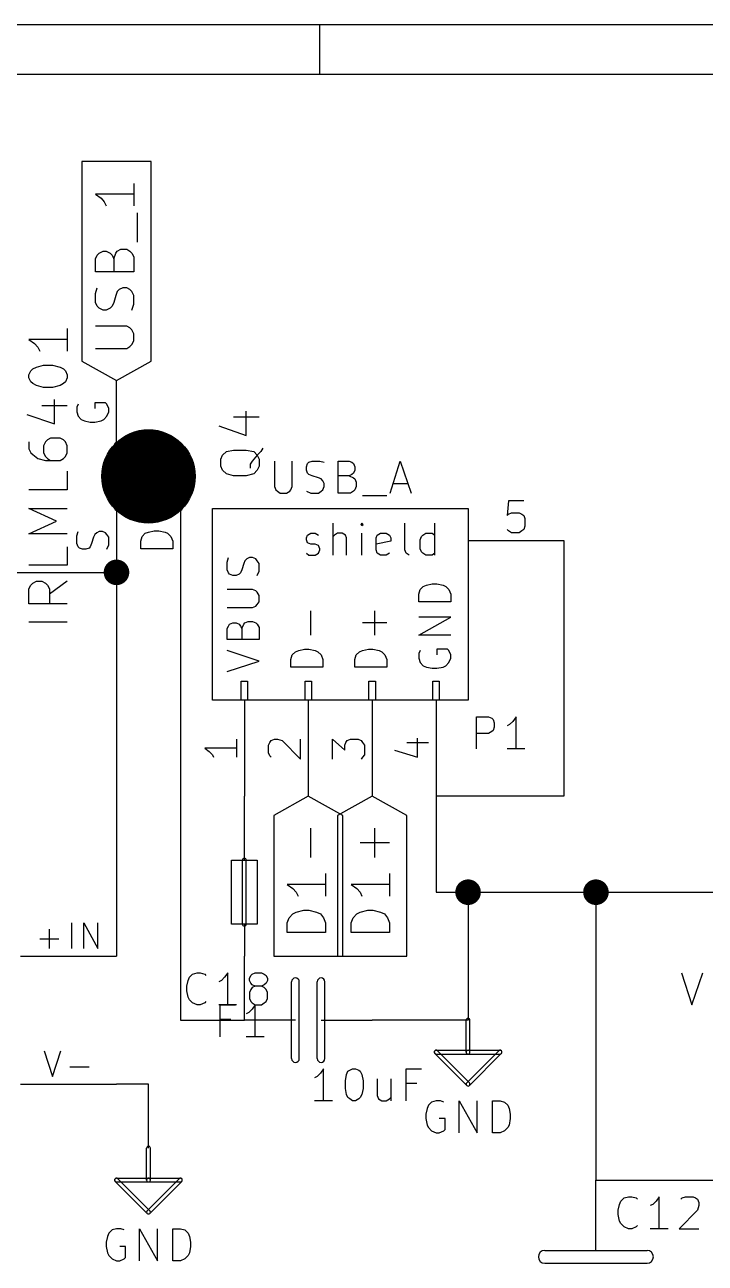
# Model space of a CAD drawing. Extents: x 10 to 287, y -200 to -10.
# Drawn here: x 198.29 to 225.32, y -59.18 to -10.01 of the extents above; entities that cross this region are included whole.
import ezdxf

# ---------------------------------------------------------------- set-up
doc = ezdxf.new("R2010")
doc.units = 0
doc.header["$MEASUREMENT"] = 0

msp = doc.modelspace()

# ---------------------------------------------------------------- linework, layer by layer
at = {"layer": 'Cyan 2'}
for p, q in [((199.974, -22.0726), (199.974, -22.9616)), ((199.974, -22.5044), (198.45, -22.5044)), ((198.45, -22.5044), (198.679, -22.6568)), ((198.679, -22.6568), (198.806, -22.8092)), ((198.806, -22.8092), (198.882, -22.9616)), ((198.603, -23.6728), (198.755, -23.5966)), ((198.755, -23.5966), (199.034, -23.5204)), ((199.034, -23.5204), (199.39, -23.5204)), ((199.39, -23.5204), (199.695, -23.5966)), ((199.695, -23.5966), (199.822, -23.6728)), ((198.45, -23.9014), (198.526, -23.749)), ((198.45, -24.0284), (198.45, -23.9014)), ((198.526, -24.1808), (198.45, -24.0284)), ((198.526, -23.749), (198.603, -23.6728)), ((199.822, -23.6728), (199.898, -23.749)), ((199.898, -23.749), (199.974, -23.9014)), ((199.974, -24.0284), (199.898, -24.1808)), ((199.974, -23.9014), (199.974, -24.0284)), ((198.603, -24.257), (198.526, -24.1808)), ((198.755, -24.3332), (198.603, -24.257)), ((199.034, -24.4094), (198.755, -24.3332)), ((199.39, -24.4094), (199.034, -24.4094)), ((199.695, -24.3332), (199.39, -24.4094)), ((199.822, -24.257), (199.695, -24.3332)), ((199.898, -24.1808), (199.822, -24.257)), ((199.466, -25.8572), (199.466, -24.892)), ((200.406, -25.0698), (200.355, -25.1968)), ((201.498, -25.019), (201.066, -25.019)), ((201.066, -25.019), (201.066, -25.2476)), ((201.549, -25.0698), (201.498, -25.019)), ((201.625, -25.2476), (201.549, -25.0698)), ((198.374, -25.4762), (199.466, -25.8572)), ((198.958, -25.1206), (199.974, -25.1206)), ((200.355, -25.1968), (200.355, -25.3746)), ((200.355, -25.3746), (200.406, -25.5524)), ((200.406, -25.5524), (200.533, -25.6794)), ((201.422, -25.6794), (201.549, -25.5524)), ((201.549, -25.5524), (201.625, -25.3746)), ((201.625, -25.3746), (201.625, -25.2476)), ((207.086, -26.3144), (207.086, -25.3492)), ((200.533, -25.6794), (200.66, -25.7302)), ((200.66, -25.7302), (200.889, -25.781)), ((200.889, -25.781), (201.066, -25.781)), ((201.066, -25.781), (201.32, -25.7302)), ((201.32, -25.7302), (201.422, -25.6794)), ((205.994, -25.9334), (207.086, -26.3144)), ((206.578, -25.5778), (207.594, -25.5778)), ((199.187, -26.4922), (199.111, -26.5684)), ((199.314, -26.416), (199.187, -26.4922)), ((199.695, -26.416), (199.314, -26.416)), ((199.822, -26.4922), (199.695, -26.416)), ((199.898, -26.5684), (199.822, -26.4922)), ((198.45, -26.5684), (198.45, -26.8478)), ((198.45, -26.8478), (198.526, -27.0002)), ((198.526, -27.0002), (198.603, -27.0764)), ((199.111, -26.5684), (199.034, -26.7208)), ((199.034, -26.7208), (199.034, -27.0002)), ((199.034, -27.0002), (199.111, -27.1526)), ((199.974, -26.7208), (199.898, -26.5684)), ((199.898, -27.1526), (199.974, -27.0002)), ((199.974, -27.0002), (199.974, -26.7208)), ((206.146, -27.1018), (206.299, -26.9494)), ((206.299, -26.9494), (206.578, -26.8986)), ((206.578, -26.8986), (207.086, -26.8986)), ((207.086, -26.8986), (207.391, -26.9494)), ((207.391, -26.9494), (207.518, -27.1018)), ((207.67, -26.9494), (207.518, -27.1018)), ((207.747, -26.8224), (207.67, -26.9494)), ((198.603, -27.0764), (198.806, -27.2288)), ((198.806, -27.2288), (199.111, -27.305)), ((199.111, -27.1526), (199.187, -27.2288)), ((199.111, -27.305), (199.695, -27.305)), ((199.187, -27.2288), (199.314, -27.305)), ((199.695, -27.305), (199.822, -27.2288)), ((199.822, -27.2288), (199.898, -27.1526)), ((206.07, -27.2542), (206.146, -27.1018)), ((206.07, -27.5336), (206.07, -27.2542)), ((206.146, -27.686), (206.07, -27.5336)), ((207.315, -27.3304), (207.239, -27.4574)), ((207.239, -27.4574), (207.239, -27.6098)), ((207.518, -27.1018), (207.315, -27.3304)), ((207.518, -27.1018), (207.594, -27.2542)), ((207.594, -27.5336), (207.518, -27.686)), ((207.594, -27.2542), (207.594, -27.5336)), ((208.204, -27.3304), (208.204, -28.3464)), ((208.915, -28.3464), (208.915, -27.3304)), ((209.474, -27.559), (209.525, -27.432)), ((209.525, -27.432), (209.575, -27.3812)), ((209.575, -27.3812), (209.702, -27.3304)), ((209.702, -27.3304), (210.007, -27.3304)), ((210.007, -27.3304), (210.185, -27.3812)), ((210.744, -28.6004), (210.744, -27.3304)), ((210.744, -27.3304), (211.176, -27.3304)), ((211.176, -27.3304), (211.277, -27.3812)), ((211.277, -27.3812), (211.353, -27.432)), ((211.353, -27.432), (211.404, -27.559)), ((212.801, -28.6004), (213.208, -27.3304)), ((213.208, -27.3304), (213.639, -28.6004)), ((199.974, -27.7368), (199.974, -28.4734)), ((206.299, -27.8384), (206.146, -27.686)), ((206.578, -27.9146), (206.299, -27.8384)), ((207.086, -27.9146), (206.578, -27.9146)), ((207.391, -27.8384), (207.086, -27.9146)), ((207.518, -27.686), (207.391, -27.8384)), ((209.474, -27.686), (209.474, -27.559)), ((209.525, -27.813), (209.474, -27.686)), ((209.575, -27.8638), (209.525, -27.813)), ((209.702, -27.9146), (209.575, -27.8638)), ((209.956, -27.9908), (209.702, -27.9146)), ((210.058, -28.0416), (209.956, -27.9908)), ((211.176, -27.9146), (210.744, -27.9146)), ((211.277, -27.8638), (211.176, -27.9146)), ((211.176, -27.9146), (211.353, -27.9908)), ((211.353, -27.813), (211.277, -27.8638)), ((211.404, -27.686), (211.353, -27.813)), ((211.353, -27.9908), (211.404, -28.0416)), ((211.404, -27.559), (211.404, -27.686)), ((199.974, -28.4734), (198.45, -28.4734)), ((208.204, -28.3464), (208.255, -28.4734)), ((208.255, -28.4734), (208.331, -28.5242)), ((208.813, -28.5242), (208.864, -28.4734)), ((208.864, -28.4734), (208.915, -28.3464)), ((210.134, -28.1178), (210.058, -28.0416)), ((210.058, -28.5242), (210.134, -28.4734)), ((210.185, -28.2194), (210.134, -28.1178)), ((210.134, -28.4734), (210.185, -28.3464)), ((210.185, -28.3464), (210.185, -28.2194)), ((211.404, -28.4734), (211.353, -28.5242)), ((211.404, -28.0416), (211.455, -28.1686)), ((211.455, -28.3464), (211.404, -28.4734)), ((211.455, -28.1686), (211.455, -28.3464)), ((212.928, -28.2194), (213.512, -28.2194)), ((208.331, -28.5242), (208.432, -28.6004)), ((208.432, -28.6004), (208.686, -28.6004)), ((208.686, -28.6004), (208.813, -28.5242)), ((209.474, -28.5242), (209.652, -28.6004)), ((209.652, -28.6004), (209.956, -28.6004)), ((209.956, -28.6004), (210.058, -28.5242)), ((211.226, -28.6004), (210.744, -28.6004)), ((211.353, -28.5242), (211.226, -28.6004)), ((211.709, -28.702), (212.674, -28.702)), ((199.542, -29.718), (198.45, -29.21)), ((198.45, -29.21), (199.974, -29.21)), ((198.45, -30.226), (199.542, -29.718)), ((210.541, -31.0642), (210.541, -29.7942)), ((211.684, -29.7942), (211.633, -29.845)), ((211.633, -29.845), (211.684, -29.8958)), ((211.734, -29.845), (211.684, -29.7942)), ((211.684, -29.7942), (211.684, -29.8958)), ((211.684, -29.8958), (211.734, -29.845)), ((213.385, -30.861), (213.385, -29.7942)), ((214.579, -31.0642), (214.579, -29.7942)), ((199.974, -30.226), (198.45, -30.226)), ((200.355, -30.3022), (200.406, -30.1244)), ((200.355, -30.607), (200.355, -30.3022)), ((201.016, -30.353), (200.939, -30.607)), ((201.066, -30.2514), (201.016, -30.353)), ((201.143, -30.1752), (201.066, -30.2514)), ((201.244, -30.1244), (201.143, -30.1752)), ((201.371, -30.1244), (201.244, -30.1244)), ((201.498, -30.1752), (201.371, -30.1244)), ((201.549, -30.2514), (201.498, -30.1752)), ((201.625, -30.353), (201.549, -30.2514)), ((201.625, -30.6578), (201.625, -30.353)), ((202.895, -30.5054), (202.946, -30.3276)), ((202.946, -30.3276), (203.073, -30.2006)), ((203.073, -30.2006), (203.2, -30.1498)), ((203.2, -30.1498), (203.429, -30.099)), ((203.429, -30.099), (203.606, -30.099)), ((203.606, -30.099), (203.86, -30.1498)), ((203.86, -30.1498), (203.962, -30.2006)), ((203.962, -30.2006), (204.089, -30.3276)), ((204.089, -30.3276), (204.165, -30.5054)), ((209.474, -30.3784), (209.525, -30.2768)), ((209.474, -30.4546), (209.474, -30.3784)), ((209.525, -30.5816), (209.474, -30.4546)), ((209.525, -30.2768), (209.652, -30.2006)), ((209.652, -30.2006), (209.829, -30.2006)), ((209.829, -30.2006), (209.956, -30.2768)), ((210.591, -30.2768), (210.541, -30.3276)), ((210.718, -30.2006), (210.591, -30.2768)), ((210.896, -30.2006), (210.718, -30.2006)), ((211.023, -30.2768), (210.896, -30.2006)), ((211.074, -30.3784), (211.023, -30.2768)), ((211.074, -31.0642), (211.074, -30.3784)), ((211.684, -31.0642), (211.684, -30.2006)), ((212.242, -30.3784), (212.293, -30.2768)), ((212.242, -30.861), (212.242, -30.3784)), ((212.293, -30.2768), (212.42, -30.2006)), ((212.42, -30.2006), (212.649, -30.2006)), ((212.649, -30.2006), (212.776, -30.2768)), ((212.776, -30.2768), (212.827, -30.3784)), ((212.827, -30.3784), (212.827, -30.5054)), ((213.995, -30.4546), (214.046, -30.3276)), ((213.995, -30.8102), (213.995, -30.4546)), ((214.046, -30.3276), (214.097, -30.2768)), ((214.097, -30.2768), (214.224, -30.2006)), ((214.224, -30.2006), (214.478, -30.2006)), ((214.478, -30.2006), (214.579, -30.2768)), ((199.974, -30.734), (199.974, -31.4706)), ((200.406, -30.734), (200.355, -30.607)), ((200.457, -30.7848), (200.406, -30.734)), ((200.584, -30.8356), (200.457, -30.7848)), ((200.711, -30.8356), (200.584, -30.8356)), ((200.838, -30.7848), (200.711, -30.8356)), ((200.889, -30.734), (200.838, -30.7848)), ((200.939, -30.607), (200.889, -30.734)), ((201.549, -30.8356), (201.625, -30.6578)), ((202.895, -30.8102), (202.895, -30.5054)), ((204.165, -30.8102), (202.895, -30.8102)), ((204.165, -30.5054), (204.165, -30.8102)), ((209.652, -30.6324), (209.525, -30.5816)), ((209.829, -30.6324), (209.652, -30.6324)), ((209.956, -30.6832), (209.829, -30.6324)), ((210.007, -30.8102), (209.956, -30.6832)), ((209.956, -30.988), (210.007, -30.861)), ((210.007, -30.861), (210.007, -30.8102)), ((212.827, -30.5054), (212.242, -30.6324)), ((212.293, -30.988), (212.242, -30.861)), ((213.436, -30.988), (213.385, -30.861)), ((214.046, -30.9372), (213.995, -30.8102)), ((214.097, -30.988), (214.046, -30.9372)), ((199.974, -31.4706), (198.45, -31.4706)), ((206.324, -31.3436), (206.375, -31.1658)), ((206.324, -31.6484), (206.324, -31.3436)), ((206.985, -31.3944), (206.908, -31.6484)), ((207.035, -31.2928), (206.985, -31.3944)), ((207.112, -31.2166), (207.035, -31.2928)), ((207.213, -31.1658), (207.112, -31.2166)), ((207.34, -31.1658), (207.213, -31.1658)), ((207.467, -31.2166), (207.34, -31.1658)), ((207.518, -31.2928), (207.467, -31.2166)), ((207.594, -31.3944), (207.518, -31.2928)), ((207.594, -31.6992), (207.594, -31.3944)), ((209.474, -30.988), (209.575, -31.0642)), ((209.575, -31.0642), (209.829, -31.0642)), ((209.829, -31.0642), (209.956, -30.988)), ((212.42, -31.0642), (212.293, -30.988)), ((212.649, -31.0642), (212.42, -31.0642)), ((212.776, -30.988), (212.649, -31.0642)), ((213.563, -31.0642), (213.436, -30.988)), ((214.224, -31.0642), (214.097, -30.988)), ((214.478, -31.0642), (214.224, -31.0642)), ((214.579, -30.988), (214.478, -31.0642)), ((206.375, -31.7754), (206.324, -31.6484)), ((206.426, -31.8262), (206.375, -31.7754)), ((206.553, -31.877), (206.426, -31.8262)), ((206.68, -31.877), (206.553, -31.877)), ((206.807, -31.8262), (206.68, -31.877)), ((206.858, -31.7754), (206.807, -31.8262)), ((206.908, -31.6484), (206.858, -31.7754)), ((207.518, -31.877), (207.594, -31.6992)), ((198.45, -32.4104), (198.526, -32.258)), ((198.45, -32.9946), (198.45, -32.4104)), ((198.526, -32.258), (198.603, -32.1818)), ((198.603, -32.1818), (198.755, -32.1056)), ((198.755, -32.1056), (198.958, -32.1056)), ((198.958, -32.1056), (199.111, -32.1818)), ((199.111, -32.1818), (199.187, -32.258)), ((199.187, -32.258), (199.263, -32.4104)), ((199.974, -32.1056), (199.263, -32.6136)), ((199.263, -32.4104), (199.263, -32.9946)), ((207.34, -32.4358), (206.324, -32.4358)), ((207.467, -32.4866), (207.34, -32.4358)), ((213.944, -32.6136), (213.995, -32.4358)), ((213.995, -32.4358), (214.122, -32.3088)), ((214.122, -32.3088), (214.249, -32.258)), ((214.249, -32.258), (214.478, -32.2072)), ((214.478, -32.2072), (214.655, -32.2072)), ((214.655, -32.2072), (214.909, -32.258)), ((214.909, -32.258), (215.011, -32.3088)), ((215.011, -32.3088), (215.138, -32.4358)), ((215.138, -32.4358), (215.214, -32.6136)), ((207.518, -32.5374), (207.467, -32.4866)), ((207.594, -32.6644), (207.518, -32.5374)), ((207.518, -33.02), (207.594, -32.9184)), ((207.594, -32.9184), (207.594, -32.6644)), ((213.944, -32.9184), (213.944, -32.6136)), ((215.214, -32.9184), (213.944, -32.9184)), ((215.214, -32.6136), (215.214, -32.9184)), ((199.974, -32.9946), (198.45, -32.9946)), ((206.324, -33.147), (207.34, -33.147)), ((207.34, -33.147), (207.467, -33.0962)), ((207.467, -33.0962), (207.518, -33.02)), ((209.652, -34.2392), (209.652, -33.274)), ((212.192, -34.2392), (212.192, -33.274)), ((199.974, -33.7312), (198.45, -33.7312)), ((206.324, -33.9852), (206.375, -33.8836)), ((206.375, -33.8836), (206.426, -33.8074)), ((206.426, -33.8074), (206.553, -33.7566)), ((206.553, -33.7566), (206.68, -33.7566)), ((206.68, -33.7566), (206.807, -33.8074)), ((206.807, -33.8074), (206.858, -33.8836)), ((206.858, -33.8836), (206.908, -33.9852)), ((206.908, -33.9852), (206.985, -33.8074)), ((206.985, -33.8074), (207.035, -33.7566)), ((207.035, -33.7566), (207.162, -33.7058)), ((207.162, -33.7058), (207.34, -33.7058)), ((207.34, -33.7058), (207.467, -33.7566)), ((207.467, -33.7566), (207.518, -33.8074)), ((207.518, -33.8074), (207.594, -33.9344)), ((212.674, -33.7566), (211.709, -33.7566)), ((213.944, -34.2392), (215.214, -33.528)), ((215.214, -33.528), (213.944, -33.528)), ((206.324, -34.417), (206.324, -33.9852)), ((207.594, -34.417), (206.324, -34.417)), ((206.908, -33.9852), (206.908, -34.417)), ((207.594, -33.9344), (207.594, -34.417)), ((215.214, -34.2392), (213.944, -34.2392)), ((207.594, -35.2806), (206.324, -34.8488)), ((208.915, -35.0266), (209.042, -34.8996)), ((209.042, -34.8996), (209.169, -34.8488)), ((209.169, -34.8488), (209.398, -34.798)), ((209.398, -34.798), (209.575, -34.798)), ((209.575, -34.798), (209.829, -34.8488)), ((209.829, -34.8488), (209.931, -34.8996)), ((209.931, -34.8996), (210.058, -35.0266)), ((211.455, -35.0266), (211.582, -34.8996)), ((211.582, -34.8996), (211.709, -34.8488)), ((211.709, -34.8488), (211.938, -34.798)), ((211.938, -34.798), (212.115, -34.798)), ((212.115, -34.798), (212.369, -34.8488)), ((212.369, -34.8488), (212.471, -34.8996)), ((212.471, -34.8996), (212.598, -35.0266)), ((213.995, -34.8488), (213.944, -34.9758)), ((215.087, -34.798), (214.655, -34.798)), ((214.655, -34.798), (214.655, -35.0266)), ((215.138, -34.8488), (215.087, -34.798)), ((215.214, -35.0266), (215.138, -34.8488)), ((206.324, -35.687), (207.594, -35.2806)), ((208.864, -35.2044), (208.915, -35.0266)), ((208.864, -35.5092), (208.864, -35.2044)), ((210.058, -35.0266), (210.134, -35.2044)), ((210.134, -35.2044), (210.134, -35.5092)), ((211.404, -35.2044), (211.455, -35.0266)), ((211.404, -35.5092), (211.404, -35.2044)), ((212.598, -35.0266), (212.674, -35.2044)), ((212.674, -35.2044), (212.674, -35.5092)), ((213.944, -34.9758), (213.944, -35.1536)), ((213.944, -35.1536), (213.995, -35.3314)), ((213.995, -35.3314), (214.122, -35.4584)), ((215.011, -35.4584), (215.138, -35.3314)), ((215.138, -35.3314), (215.214, -35.1536)), ((215.214, -35.1536), (215.214, -35.0266)), ((210.134, -35.5092), (208.864, -35.5092)), ((212.674, -35.5092), (211.404, -35.5092)), ((214.122, -35.4584), (214.249, -35.5092)), ((214.249, -35.5092), (214.478, -35.56)), ((214.478, -35.56), (214.655, -35.56)), ((214.655, -35.56), (214.909, -35.5092)), ((214.909, -35.5092), (215.011, -35.4584)), ((216.23, -38.7604), (216.23, -37.4904)), ((216.23, -37.4904), (216.713, -37.4904)), ((216.713, -37.4904), (216.84, -37.5412)), ((216.84, -37.5412), (216.891, -37.592)), ((216.891, -37.592), (216.941, -37.719)), ((216.941, -37.719), (216.941, -37.8968)), ((217.551, -37.7952), (217.449, -37.846)), ((217.678, -37.6682), (217.551, -37.7952)), ((217.805, -37.4904), (217.678, -37.6682)), ((217.805, -38.7604), (217.805, -37.4904)), ((216.713, -38.1508), (216.23, -38.1508)), ((216.84, -38.0746), (216.713, -38.1508)), ((216.891, -38.0238), (216.84, -38.0746)), ((216.941, -37.8968), (216.891, -38.0238)), ((218.161, -38.7604), (217.449, -38.7604)), ((200.152, -46.6852), (200.152, -45.6692)), ((200.635, -46.6852), (200.635, -45.6692)), ((200.635, -45.6692), (201.193, -46.6852)), ((201.193, -46.6852), (201.193, -45.6692)), ((199.263, -46.6852), (199.263, -45.9232)), ((198.882, -46.3042), (199.644, -46.3042)), ((204.953, -47.7012), (205.13, -47.6504)), ((205.13, -47.6504), (205.257, -47.6504)), ((205.257, -47.6504), (205.435, -47.7012)), ((206.35, -47.6504), (206.223, -47.8282)), ((206.35, -48.9204), (206.35, -47.6504)), ((207.315, -47.7012), (207.442, -47.6504)), ((207.442, -47.6504), (207.696, -47.6504)), ((207.696, -47.6504), (207.797, -47.7012)), ((224.384, -47.6504), (224.79, -48.9204)), ((224.79, -48.9204), (225.222, -47.6504)), ((204.724, -48.1838), (204.775, -47.9552)), ((204.724, -48.3616), (204.724, -48.1838)), ((204.775, -47.9552), (204.826, -47.8282)), ((204.826, -47.8282), (204.953, -47.7012)), ((205.435, -47.7012), (205.486, -47.752)), ((206.096, -47.9552), (205.994, -48.006)), ((206.223, -47.8282), (206.096, -47.9552)), ((207.213, -47.879), (207.264, -47.752)), ((207.213, -47.9552), (207.213, -47.879)), ((207.264, -48.0568), (207.213, -47.9552)), ((207.264, -47.752), (207.315, -47.7012)), ((207.315, -48.133), (207.264, -48.0568)), ((207.442, -48.1838), (207.315, -48.133)), ((207.442, -48.1838), (207.315, -48.2346)), ((207.696, -48.1838), (207.442, -48.1838)), ((207.797, -48.133), (207.696, -48.1838)), ((207.797, -48.2346), (207.696, -48.1838)), ((207.797, -47.7012), (207.874, -47.752)), ((207.874, -48.0568), (207.797, -48.133)), ((207.874, -47.752), (207.924, -47.879)), ((207.924, -47.9552), (207.874, -48.0568)), ((207.924, -47.879), (207.924, -47.9552)), ((204.775, -48.6156), (204.724, -48.3616)), ((204.826, -48.7172), (204.775, -48.6156)), ((207.264, -48.3108), (207.213, -48.4378)), ((207.213, -48.4378), (207.213, -48.6664)), ((207.213, -48.6664), (207.264, -48.7934)), ((207.315, -48.2346), (207.264, -48.3108)), ((207.874, -48.3108), (207.797, -48.2346)), ((207.924, -48.4378), (207.874, -48.3108)), ((207.874, -48.7934), (207.924, -48.6664)), ((207.924, -48.6664), (207.924, -48.4378)), ((204.953, -48.8442), (204.826, -48.7172)), ((205.13, -48.9204), (204.953, -48.8442)), ((205.257, -48.9204), (205.13, -48.9204)), ((205.435, -48.8442), (205.257, -48.9204)), ((205.486, -48.7934), (205.435, -48.8442)), ((206.705, -48.9204), (205.994, -48.9204)), ((206.045, -50.1904), (206.045, -48.9204)), ((206.045, -48.9204), (206.654, -48.9204)), ((207.315, -49.0982), (207.188, -49.2252)), ((207.264, -48.7934), (207.315, -48.8442)), ((207.315, -48.8442), (207.442, -48.9204)), ((207.442, -48.9204), (207.315, -49.0982)), ((207.442, -50.1904), (207.442, -48.9204)), ((207.442, -48.9204), (207.696, -48.9204)), ((207.696, -48.9204), (207.797, -48.8442)), ((207.797, -48.8442), (207.874, -48.7934)), ((206.477, -49.5046), (206.045, -49.5046)), ((207.188, -49.2252), (207.086, -49.276)), ((207.797, -50.1904), (207.086, -50.1904)), ((199.06, -50.7492), (199.39, -51.7652)), ((199.39, -51.7652), (199.72, -50.7492)), ((200.076, -51.3842), (200.838, -51.3842)), ((210.16, -51.4604), (210.033, -51.6382)), ((210.16, -52.7304), (210.16, -51.4604)), ((211.074, -51.689), (211.125, -51.562)), ((211.125, -51.562), (211.201, -51.5112)), ((211.201, -51.5112), (211.303, -51.4604)), ((211.303, -51.4604), (211.43, -51.4604)), ((211.43, -51.4604), (211.557, -51.5112)), ((211.557, -51.5112), (211.607, -51.562)), ((211.607, -51.562), (211.684, -51.689)), ((213.436, -52.7304), (213.436, -51.4604)), ((213.436, -51.4604), (214.046, -51.4604)), ((209.906, -51.7652), (209.804, -51.816)), ((210.033, -51.6382), (209.906, -51.7652)), ((211.023, -51.943), (211.074, -51.689)), ((211.023, -52.2478), (211.023, -51.943)), ((211.684, -51.689), (211.734, -51.943)), ((211.734, -51.943), (211.734, -52.2478)), ((212.293, -51.8668), (212.293, -52.5272)), ((212.827, -51.8668), (212.827, -52.7304)), ((213.868, -52.0446), (213.436, -52.0446)), ((211.074, -52.4764), (211.023, -52.2478)), ((211.125, -52.6034), (211.074, -52.4764)), ((211.201, -52.6542), (211.125, -52.6034)), ((211.607, -52.6034), (211.557, -52.6542)), ((211.684, -52.4764), (211.607, -52.6034)), ((211.734, -52.2478), (211.684, -52.4764)), ((212.293, -52.5272), (212.344, -52.6542)), ((212.776, -52.6542), (212.827, -52.6034)), ((210.515, -52.7304), (209.804, -52.7304)), ((211.303, -52.7304), (211.201, -52.6542)), ((211.43, -52.7304), (211.303, -52.7304)), ((211.557, -52.6542), (211.43, -52.7304)), ((212.344, -52.6542), (212.471, -52.7304)), ((212.471, -52.7304), (212.649, -52.7304)), ((212.649, -52.7304), (212.776, -52.6542)), ((214.274, -53.0352), (214.224, -53.2638)), ((214.325, -52.9082), (214.274, -53.0352)), ((214.452, -52.7812), (214.325, -52.9082)), ((214.63, -52.7304), (214.452, -52.7812)), ((214.808, -52.7304), (214.63, -52.7304)), ((214.935, -52.7812), (214.808, -52.7304)), ((215.544, -54.0004), (215.544, -52.7304)), ((215.544, -52.7304), (216.256, -54.0004)), ((216.256, -54.0004), (216.256, -52.7304)), ((216.865, -54.0004), (216.865, -52.7304)), ((216.865, -52.7304), (217.17, -52.7304)), ((217.17, -52.7304), (217.348, -52.7812)), ((217.348, -52.7812), (217.475, -52.9082)), ((217.475, -52.9082), (217.526, -53.0352)), ((217.526, -53.0352), (217.576, -53.2638)), ((214.224, -53.2638), (214.224, -53.4416)), ((214.224, -53.4416), (214.274, -53.6956)), ((214.986, -53.4416), (214.757, -53.4416)), ((214.986, -53.8734), (214.986, -53.4416)), ((217.576, -53.4416), (217.526, -53.6956)), ((217.576, -53.2638), (217.576, -53.4416)), ((214.274, -53.6956), (214.325, -53.7972)), ((214.325, -53.7972), (214.452, -53.9242)), ((214.452, -53.9242), (214.63, -54.0004)), ((214.63, -54.0004), (214.757, -54.0004)), ((214.757, -54.0004), (214.935, -53.9242)), ((214.935, -53.9242), (214.986, -53.8734)), ((217.17, -54.0004), (216.865, -54.0004)), ((217.348, -53.9242), (217.17, -54.0004)), ((217.475, -53.7972), (217.348, -53.9242)), ((217.526, -53.6956), (217.475, -53.7972)), ((222.098, -56.5912), (222.275, -56.5404)), ((222.275, -56.5404), (222.402, -56.5404)), ((222.402, -56.5404), (222.58, -56.5912)), ((223.495, -56.5404), (223.368, -56.7182)), ((223.495, -57.8104), (223.495, -56.5404)), ((224.409, -56.5912), (224.536, -56.5404)), ((224.536, -56.5404), (224.841, -56.5404)), ((224.841, -56.5404), (224.942, -56.5912)), ((221.869, -57.0738), (221.92, -56.8452)), ((221.92, -56.8452), (221.971, -56.7182)), ((221.971, -56.7182), (222.098, -56.5912)), ((222.58, -56.5912), (222.631, -56.642)), ((223.241, -56.8452), (223.139, -56.896)), ((223.368, -56.7182), (223.241, -56.8452)), ((224.358, -56.642), (224.409, -56.5912)), ((224.942, -56.5912), (225.019, -56.642)), ((225.019, -56.642), (225.069, -56.769)), ((225.069, -56.896), (225.019, -57.0738)), ((225.069, -56.769), (225.069, -56.896)), ((221.869, -57.2516), (221.869, -57.0738)), ((221.92, -57.5056), (221.869, -57.2516)), ((221.971, -57.6072), (221.92, -57.5056)), ((225.019, -57.0738), (224.282, -57.8104)), ((201.625, -57.9882), (201.574, -58.1152)), ((201.752, -57.8612), (201.625, -57.9882)), ((201.93, -57.8104), (201.752, -57.8612)), ((202.108, -57.8104), (201.93, -57.8104)), ((202.235, -57.8612), (202.108, -57.8104)), ((202.844, -59.0804), (202.844, -57.8104)), ((202.844, -57.8104), (203.556, -59.0804)), ((203.556, -59.0804), (203.556, -57.8104)), ((204.165, -59.0804), (204.165, -57.8104)), ((204.165, -57.8104), (204.47, -57.8104)), ((204.47, -57.8104), (204.648, -57.8612)), ((204.648, -57.8612), (204.775, -57.9882)), ((204.775, -57.9882), (204.826, -58.1152)), ((222.098, -57.7342), (221.971, -57.6072)), ((222.275, -57.8104), (222.098, -57.7342)), ((222.402, -57.8104), (222.275, -57.8104)), ((222.58, -57.7342), (222.402, -57.8104)), ((222.631, -57.6834), (222.58, -57.7342)), ((223.85, -57.8104), (223.139, -57.8104)), ((224.282, -57.8104), (225.069, -57.8104)), ((201.574, -58.1152), (201.524, -58.3438)), ((201.524, -58.3438), (201.524, -58.5216)), ((204.826, -58.1152), (204.876, -58.3438)), ((204.876, -58.3438), (204.876, -58.5216)), ((201.524, -58.5216), (201.574, -58.7756)), ((201.574, -58.7756), (201.625, -58.8772)), ((201.625, -58.8772), (201.752, -59.0042)), ((201.752, -59.0042), (201.93, -59.0804)), ((202.286, -58.5216), (202.057, -58.5216)), ((202.057, -59.0804), (202.235, -59.0042)), ((202.235, -59.0042), (202.286, -58.9534)), ((202.286, -58.9534), (202.286, -58.5216)), ((204.648, -59.0042), (204.47, -59.0804)), ((204.775, -58.8772), (204.648, -59.0042)), ((204.826, -58.7756), (204.775, -58.8772)), ((204.876, -58.5216), (204.826, -58.7756)), ((201.93, -59.0804), (202.057, -59.0804)), ((204.47, -59.0804), (204.165, -59.0804))]:
    msp.add_line(p, q, dxfattribs=at)
at = {"layer": 'Green 2'}
for p, q in [((219.71, -30.48), (219.71, -40.64)), ((196.85, -31.75), (201.93, -31.75)), ((201.93, -31.75), (201.93, -46.99)), ((204.47, -31.75), (204.47, -49.53)), ((207.01, -41.91), (207.01, -40.64)), ((219.71, -40.64), (214.63, -40.64)), ((214.63, -40.64), (214.63, -44.45)), ((214.63, -44.45), (232.41, -44.45)), ((215.9, -44.45), (215.9, -49.53)), ((220.98, -44.45), (220.98, -55.88)), ((207.01, -49.53), (207.01, -46.99)), ((204.47, -49.53), (207.01, -49.53)), ((215.9, -49.53), (212.09, -49.53)), ((203.2, -52.07), (201.93, -52.07)), ((203.2, -54.61), (203.2, -52.07)), ((220.98, -55.88), (227.33, -55.88))]:
    msp.add_line(p, q, dxfattribs=at)
at = {"layer": 'Green 2', "const_width": 0.508}
for points in [[(201.676, -31.75, 1), (202.184, -31.75, 1)], [(215.646, -44.45, 1), (216.154, -44.45, 1)], [(220.726, -44.45, 1), (221.234, -44.45, 1)]]:
    msp.add_lwpolyline(points, format="xyb", close=True, dxfattribs=at)
at = {"layer": 'L.Yellow', "const_width": 1.8542}
msp.add_lwpolyline([(202.273, -27.94, 1), (204.127, -27.94, 1)], format="xyb", close=True, dxfattribs=at)
at = {"layer": 'Red 2'}
for p, q in [((286.995, -10.0076), (10.0076, -10.0076)), ((210.007, -11.9888), (210.007, -10.0076)), ((285.013, -11.9888), (11.9888, -11.9888)), ((201.93, -15.4432), (200.558, -15.4432)), ((200.558, -15.4432), (200.558, -23.368)), ((203.302, -15.4432), (201.93, -15.4432)), ((203.302, -23.368), (203.302, -15.4432)), ((202.616, -16.3068), (202.616, -17.1958)), ((202.616, -16.7386), (201.092, -16.7386)), ((201.092, -16.7386), (201.32, -16.891)), ((201.32, -16.891), (201.447, -17.0434)), ((201.447, -17.0434), (201.524, -17.1958)), ((202.768, -18.6436), (202.768, -17.4752)), ((201.092, -19.304), (201.168, -19.1516)), ((201.168, -19.1516), (201.244, -19.0754)), ((201.244, -19.0754), (201.397, -18.9992)), ((201.397, -18.9992), (201.524, -18.9992)), ((201.524, -18.9992), (201.676, -19.0754)), ((201.676, -19.0754), (201.752, -19.1516)), ((201.752, -19.1516), (201.828, -19.304)), ((201.828, -19.304), (201.905, -19.0754)), ((201.905, -19.0754), (201.955, -18.9992)), ((201.955, -18.9992), (202.108, -18.923)), ((202.108, -18.923), (202.336, -18.923)), ((202.336, -18.923), (202.463, -18.9992)), ((202.463, -18.9992), (202.54, -19.0754)), ((202.54, -19.0754), (202.616, -19.2278)), ((201.092, -19.812), (201.092, -19.304)), ((201.828, -19.304), (201.828, -19.812)), ((202.616, -19.2278), (202.616, -19.812)), ((202.616, -19.812), (201.092, -19.812)), ((201.092, -20.6756), (201.168, -20.447)), ((201.955, -20.5994), (201.905, -20.7518)), ((202.032, -20.5232), (201.955, -20.5994)), ((202.184, -20.447), (202.032, -20.5232)), ((202.336, -20.447), (202.184, -20.447)), ((202.463, -20.5232), (202.336, -20.447)), ((202.54, -20.5994), (202.463, -20.5232)), ((202.616, -20.7518), (202.54, -20.5994)), ((201.092, -21.0312), (201.092, -20.6756)), ((201.168, -21.1836), (201.092, -21.0312)), ((201.828, -21.0312), (201.752, -21.1836)), ((201.905, -20.7518), (201.828, -21.0312)), ((202.54, -21.336), (202.616, -21.1074)), ((202.616, -21.1074), (202.616, -20.7518)), ((201.244, -21.2598), (201.168, -21.1836)), ((201.397, -21.336), (201.244, -21.2598)), ((201.524, -21.336), (201.397, -21.336)), ((201.676, -21.2598), (201.524, -21.336)), ((201.752, -21.1836), (201.676, -21.2598)), ((202.336, -21.971), (201.092, -21.971)), ((202.463, -22.0472), (202.336, -21.971)), ((202.54, -22.1234), (202.463, -22.0472)), ((202.616, -22.2758), (202.54, -22.1234)), ((202.54, -22.7076), (202.616, -22.5552)), ((202.616, -22.5552), (202.616, -22.2758)), ((201.092, -22.86), (202.336, -22.86)), ((202.336, -22.86), (202.463, -22.7838)), ((202.463, -22.7838), (202.54, -22.7076)), ((200.558, -23.368), (201.93, -24.13)), ((201.93, -24.13), (203.302, -23.368)), ((201.93, -26.67), (201.93, -24.13)), ((201.93, -26.5938), (204.216, -26.5938)), ((201.93, -26.7462), (204.216, -26.7462)), ((202.184, -27.1018), (202.692, -27.1018)), ((202.184, -27.2542), (202.692, -27.2542)), ((202.362, -27.94), (202.362, -27.178)), ((202.514, -27.94), (202.514, -27.178)), ((202.87, -27.4066), (202.921, -27.3558)), ((202.87, -27.4574), (202.87, -27.4066)), ((203.149, -27.7368), (202.87, -27.4574)), ((202.921, -27.3558), (203.479, -27.3558)), ((202.946, -27.1018), (203.454, -27.1018)), ((202.946, -27.2542), (203.454, -27.2542)), ((203.124, -27.94), (203.124, -27.178)), ((203.505, -27.4828), (203.225, -27.7622)), ((203.276, -27.94), (203.276, -27.178)), ((203.479, -27.3558), (203.53, -27.4066)), ((203.53, -27.4828), (203.505, -27.4828)), ((203.53, -27.4066), (203.53, -27.4828)), ((203.708, -27.1018), (204.216, -27.1018)), ((203.708, -27.2542), (204.216, -27.2542)), ((203.886, -27.94), (203.886, -27.178)), ((204.038, -27.94), (204.038, -27.178)), ((201.854, -29.21), (201.854, -27.94)), ((201.93, -27.8638), (202.438, -27.8638)), ((201.93, -28.0162), (202.438, -28.0162)), ((202.006, -29.21), (202.006, -27.94)), ((202.438, -27.8638), (203.2, -27.8638)), ((202.438, -28.0162), (203.2, -28.0162)), ((203.149, -27.7622), (203.149, -27.7368)), ((203.225, -27.7622), (203.149, -27.7622)), ((203.962, -27.8638), (204.47, -27.8638)), ((203.962, -28.0162), (204.47, -28.0162)), ((204.394, -29.21), (204.394, -27.94)), ((204.546, -29.21), (204.546, -27.94)), ((202.87, -28.956), (202.87, -28.448)), ((202.921, -28.6258), (203.403, -28.3718)), ((203.022, -28.956), (203.022, -28.448)), ((203.403, -28.3718), (203.479, -28.3718)), ((203.479, -28.3718), (203.53, -28.4226)), ((203.53, -28.4226), (203.53, -28.9814)), ((201.93, -28.6258), (203.454, -28.6258)), ((201.93, -28.7782), (203.454, -28.7782)), ((202.87, -28.6766), (202.921, -28.6258)), ((202.87, -28.7274), (202.87, -28.6766)), ((202.921, -28.7782), (202.87, -28.7274)), ((203.403, -29.0322), (202.921, -28.7782)), ((203.454, -28.6258), (204.47, -28.6258)), ((203.454, -28.7782), (204.47, -28.7782)), ((203.53, -28.9814), (203.479, -29.0322)), ((217.5, -28.9052), (217.449, -29.4894)), ((218.11, -28.9052), (217.5, -28.9052)), ((201.93, -29.21), (201.93, -31.75)), ((203.479, -29.0322), (203.403, -29.0322)), ((204.47, -29.21), (204.47, -31.75)), ((205.74, -36.83), (205.74, -29.21)), ((205.74, -29.21), (215.9, -29.21)), ((215.9, -29.21), (215.9, -36.83)), ((217.449, -29.4894), (217.5, -29.4386)), ((217.5, -29.4386), (217.627, -29.3878)), ((217.627, -29.3878), (217.932, -29.3878)), ((217.932, -29.3878), (218.034, -29.4386)), ((218.034, -29.4386), (218.11, -29.4894)), ((218.11, -29.4894), (218.161, -29.6164)), ((218.161, -29.9212), (218.11, -30.0482)), ((218.161, -29.6164), (218.161, -29.9212)), ((215.9, -30.48), (219.71, -30.48)), ((217.5, -30.099), (217.449, -30.0482)), ((217.627, -30.1752), (217.5, -30.099)), ((217.932, -30.1752), (217.627, -30.1752)), ((218.034, -30.099), (217.932, -30.1752)), ((218.11, -30.0482), (218.034, -30.099)), ((206.883, -36.83), (206.883, -36.068)), ((206.883, -36.068), (207.137, -36.068)), ((207.137, -36.068), (207.137, -36.83)), ((209.423, -36.83), (209.423, -36.068)), ((209.423, -36.068), (209.677, -36.068)), ((209.677, -36.068), (209.677, -36.83)), ((211.963, -36.83), (211.963, -36.068)), ((211.963, -36.068), (212.217, -36.068)), ((212.217, -36.068), (212.217, -36.83)), ((214.503, -36.83), (214.503, -36.068)), ((214.503, -36.068), (214.757, -36.068)), ((214.757, -36.068), (214.757, -36.83)), ((215.9, -36.83), (205.74, -36.83)), ((207.137, -36.83), (206.883, -36.83)), ((207.01, -36.83), (207.01, -40.64)), ((209.677, -36.83), (209.423, -36.83)), ((209.55, -36.83), (209.55, -40.64)), ((212.217, -36.83), (211.963, -36.83)), ((212.09, -36.83), (212.09, -40.64)), ((214.757, -36.83), (214.503, -36.83)), ((214.63, -36.83), (214.63, -40.64)), ((213.893, -39.0906), (213.893, -38.3286)), ((206.705, -38.735), (205.435, -38.735)), ((205.435, -38.735), (205.613, -38.862)), ((206.705, -38.3794), (206.705, -39.0906)), ((207.975, -38.608), (208.026, -38.5064)), ((207.975, -38.9128), (207.975, -38.608)), ((208.026, -38.5064), (208.077, -38.4302)), ((208.077, -38.4302), (208.204, -38.3794)), ((208.204, -38.3794), (208.331, -38.3794)), ((208.331, -38.3794), (208.509, -38.4302)), ((208.509, -38.4302), (209.245, -39.1668)), ((209.245, -39.1668), (209.245, -38.3794)), ((210.515, -39.1668), (210.515, -38.3794)), ((210.515, -38.3794), (210.998, -38.8112)), ((210.998, -38.608), (211.049, -38.5064)), ((210.998, -38.8112), (210.998, -38.608)), ((211.049, -38.5064), (211.099, -38.4302)), ((211.099, -38.4302), (211.226, -38.3794)), ((211.226, -38.3794), (211.531, -38.3794)), ((211.531, -38.3794), (211.658, -38.4302)), ((211.658, -38.4302), (211.709, -38.5064)), ((211.709, -38.5064), (211.785, -38.608)), ((211.785, -38.608), (211.785, -38.989)), ((212.979, -38.8112), (213.893, -39.0906)), ((213.462, -38.5064), (214.325, -38.5064)), ((205.613, -38.862), (205.74, -38.989)), ((205.74, -38.989), (205.791, -39.0906)), ((208.026, -39.0398), (207.975, -38.9128)), ((208.077, -39.0906), (208.026, -39.0398)), ((211.709, -39.0906), (211.658, -39.1668)), ((211.785, -38.989), (211.709, -39.0906)), ((209.55, -40.64), (208.178, -41.402)), ((210.922, -41.402), (209.55, -40.64)), ((212.09, -40.64), (210.718, -41.402)), ((213.462, -41.402), (212.09, -40.64)), ((208.178, -41.402), (208.178, -46.99)), ((210.718, -41.402), (210.718, -46.99)), ((210.922, -46.99), (210.922, -41.402)), ((213.462, -46.99), (213.462, -41.402)), ((207.01, -43.18), (207.01, -41.91)), ((209.652, -43.0784), (209.652, -41.91)), ((212.192, -43.0784), (212.192, -41.91)), ((212.776, -42.4942), (211.607, -42.4942)), ((206.502, -45.72), (206.502, -43.18)), ((206.502, -43.18), (207.518, -43.18)), ((206.934, -45.72), (206.934, -43.18)), ((207.086, -45.72), (207.086, -43.18)), ((207.518, -43.18), (207.518, -45.72)), ((210.236, -43.7134), (210.236, -44.6024)), ((212.776, -43.7134), (212.776, -44.6024)), ((210.236, -44.1452), (208.712, -44.1452)), ((208.712, -44.1452), (208.94, -44.2976)), ((212.776, -44.1452), (211.252, -44.1452)), ((211.252, -44.1452), (211.48, -44.2976)), ((208.94, -44.2976), (209.067, -44.45)), ((209.067, -44.45), (209.144, -44.6024)), ((211.48, -44.2976), (211.607, -44.45)), ((211.607, -44.45), (211.684, -44.6024)), ((208.94, -45.3136), (209.067, -45.2374)), ((209.067, -45.2374), (209.372, -45.1612)), ((209.372, -45.1612), (209.575, -45.1612)), ((209.575, -45.1612), (209.88, -45.2374)), ((209.88, -45.2374), (210.033, -45.3136)), ((211.48, -45.3136), (211.607, -45.2374)), ((211.607, -45.2374), (211.912, -45.1612)), ((211.912, -45.1612), (212.115, -45.1612)), ((212.115, -45.1612), (212.42, -45.2374)), ((212.42, -45.2374), (212.573, -45.3136)), ((207.518, -45.72), (206.502, -45.72)), ((207.01, -45.72), (207.01, -46.99)), ((208.712, -45.6692), (208.788, -45.466)), ((208.712, -46.0502), (208.712, -45.6692)), ((208.788, -45.466), (208.94, -45.3136)), ((210.033, -45.3136), (210.16, -45.466)), ((210.16, -45.466), (210.236, -45.6692)), ((210.236, -45.6692), (210.236, -46.0502)), ((211.252, -45.6692), (211.328, -45.466)), ((211.252, -46.0502), (211.252, -45.6692)), ((211.328, -45.466), (211.48, -45.3136)), ((212.573, -45.3136), (212.7, -45.466)), ((212.7, -45.466), (212.776, -45.6692)), ((212.776, -45.6692), (212.776, -46.0502)), ((210.236, -46.0502), (208.712, -46.0502)), ((212.776, -46.0502), (211.252, -46.0502)), ((198.12, -46.99), (201.93, -46.99)), ((208.178, -46.99), (209.55, -46.99)), ((209.55, -46.99), (210.922, -46.99)), ((210.718, -46.99), (212.09, -46.99)), ((212.09, -46.99), (213.462, -46.99)), ((208.89, -51.054), (208.89, -48.006)), ((209.194, -51.054), (209.194, -48.006)), ((209.906, -51.054), (209.906, -48.006)), ((210.21, -51.054), (210.21, -48.006)), ((209.042, -49.53), (207.01, -49.53)), ((210.058, -49.53), (212.09, -49.53)), ((215.824, -50.8), (215.824, -49.53)), ((215.976, -50.8), (215.976, -49.53)), ((215.849, -52.1208), (214.579, -50.8508)), ((214.63, -50.7238), (215.9, -50.7238)), ((214.63, -50.8762), (215.9, -50.8762)), ((215.951, -52.0192), (214.681, -50.7492)), ((217.119, -50.7492), (215.849, -52.0192)), ((215.9, -50.7238), (217.17, -50.7238)), ((215.9, -50.8762), (217.17, -50.8762)), ((217.221, -50.8508), (215.951, -52.1208)), ((198.12, -52.07), (201.93, -52.07)), ((203.124, -55.88), (203.124, -54.61)), ((203.276, -55.88), (203.276, -54.61)), ((203.149, -57.2008), (201.879, -55.9308)), ((201.93, -55.8038), (203.2, -55.8038)), ((201.93, -55.9562), (203.2, -55.9562)), ((203.251, -57.0992), (201.981, -55.8292)), ((204.419, -55.8292), (203.149, -57.0992)), ((203.2, -55.8038), (204.47, -55.8038)), ((203.2, -55.9562), (204.47, -55.9562)), ((204.521, -55.9308), (203.251, -57.2008)), ((220.98, -58.674), (220.98, -55.88)), ((218.948, -58.674), (223.012, -58.674)), ((218.948, -59.182), (223.012, -59.182))]:
    msp.add_line(p, q, dxfattribs=at)
msp.add_circle((203.2, -27.94), 1.8542, dxfattribs=at)
for centre, radius, start, end in [((201.93, -26.67), 0.0762, 90, 270), ((204.216, -26.67), 0.0762, 270, 450), ((202.184, -27.178), 0.0762, 90, 270), ((202.438, -27.178), 0.0762, 360, 540), ((202.692, -27.178), 0.0762, 270, 450), ((202.946, -27.178), 0.0762, 90, 270), ((203.2, -27.178), 0.0762, 360, 540), ((203.454, -27.178), 0.0762, 270, 450), ((203.708, -27.178), 0.0762, 90, 270), ((203.962, -27.178), 0.0762, 360, 540), ((204.216, -27.178), 0.0762, 270, 450), ((201.93, -27.94), 0.0762, 360, 540), ((201.93, -27.94), 0.0762, 90, 270), ((202.438, -27.94), 0.0762, 90, 270), ((202.438, -27.94), 0.0762, 180, 360), ((202.438, -27.94), 0.0762, 270, 450), ((203.2, -27.94), 0.0762, 180, 360), ((203.2, -27.94), 0.0762, 270, 450), ((203.962, -27.94), 0.0762, 90, 270), ((203.962, -27.94), 0.0762, 180, 360), ((204.47, -27.94), 0.0762, 360, 540), ((204.47, -27.94), 0.0762, 270, 450), ((202.946, -28.448), 0.0762, 360, 540), ((201.93, -28.702), 0.0762, 90, 270), ((202.946, -28.956), 0.0762, 180, 360), ((203.454, -28.702), 0.0762, 90, 270), ((203.454, -28.702), 0.0762, 270, 450), ((204.47, -28.702), 0.0762, 270, 450), ((201.93, -29.21), 0.0762, 180, 360), ((204.47, -29.21), 0.0762, 180, 360), ((207.01, -43.18), 0.0762, 360, 540), ((207.01, -45.72), 0.0762, 180, 360), ((209.042, -48.006), 0.1524, 360, 540), ((210.058, -48.006), 0.1524, 360, 540), ((215.9, -49.53), 0.0762, 360, 540), ((209.042, -51.054), 0.1524, 180, 360), ((210.058, -51.054), 0.1524, 180, 360), ((214.63, -50.8), 0.0762, 405, 585), ((214.63, -50.8), 0.0762, 90, 270), ((215.9, -50.8), 0.0762, 90, 270), ((215.9, -50.8), 0.0762, 180, 360), ((215.9, -50.8), 0.0762, 270, 450), ((217.17, -50.8), 0.0762, 315, 495), ((217.17, -50.8), 0.0762, 270, 450), ((215.9, -52.07), 0.0762, 495, 675), ((215.9, -52.07), 0.0762, 225, 405), ((203.2, -54.61), 0.0762, 360, 540), ((201.93, -55.88), 0.0762, 405, 585), ((201.93, -55.88), 0.0762, 90, 270), ((203.2, -55.88), 0.0762, 90, 270), ((203.2, -55.88), 0.0762, 180, 360), ((203.2, -55.88), 0.0762, 270, 450), ((204.47, -55.88), 0.0762, 315, 495), ((204.47, -55.88), 0.0762, 270, 450), ((203.2, -57.15), 0.0762, 495, 675), ((203.2, -57.15), 0.0762, 225, 405), ((218.948, -58.928), 0.254, 90, 270), ((223.012, -58.928), 0.254, 270, 450)]:
    msp.add_arc(centre, radius, start, end, dxfattribs=at)

doc.saveas('drawing.dxf')
